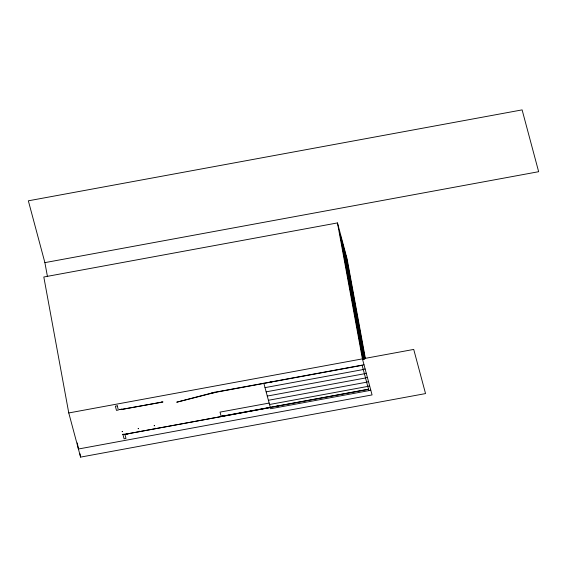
<?xml version="1.0" encoding="UTF-8"?>
<svg xmlns="http://www.w3.org/2000/svg" width="567" height="567" viewBox="0 0 567 567"><rect width="100%" height="100%" fill="white"/><g stroke="black" fill="none" stroke-linecap="round" stroke-linejoin="round"><path stroke-width="0.85" d="M269.148 403.066L220.024 412.11L221.158 416.334L224.532 415.313M44.892 262.634L538.65 171.702L522.108 109.885L28.35 200.817L44.892 262.634L47.444 276.526M365.389 358.557L347.11 258.97L337.464 222.923L43.815 277.001L68.77 412.953L80.585 457.115L425.541 393.583L413.726 349.428L68.77 412.953M364.007 364.801L211.888 392.811L213.327 392.647M161.581 402.173L162.998 401.918L121.933 409.381L160.185 402.506M214.765 392.456L362.136 365.318M363.22 369.372L365.134 369.018M265.023 387.63L363.27 369.535M364.354 373.589L366.261 373.235M266.15 391.847L364.397 373.752M365.481 377.806L367.395 377.459M267.277 396.064L365.524 377.969M366.608 382.03L368.522 381.676M268.404 400.288L366.651 382.193M367.742 386.247L369.649 385.893M269.538 404.505L367.785 386.411M221.158 416.334L368.529 389.189M270.324 407.446L368.571 389.352M368.869 390.465L370.775 390.11M362.093 365.155L368.911 390.628L270.665 408.722L263.846 383.242M272.309 381.69L269.963 382.123M278.78 405.887L276.434 406.319M214.695 392.194L214.808 392.619L211.257 393.144L176.713 402.201L213.39 392.881L213.277 392.456M161.531 401.989L161.645 402.407L160.227 402.669L160.114 402.251M128.355 433.805L126.009 434.237M365.028 358.791L346.827 259.601L340.051 234.284L363.043 359.577M345.693 255.377L364.701 358.918M344.566 251.16L364.368 359.053M343.439 246.943L364.035 359.187M342.305 242.719L363.709 359.315M341.178 238.501L363.376 359.45M337.464 222.923L362.419 358.876L372.065 394.923L78.416 449.007L77.303 442.94M79.947 453.643L80.585 457.115M117.256 405.816L115.349 406.163L116.476 410.388L118.383 410.033L117.256 405.816M121.77 409.197L119.424 409.629L121.77 409.197M122.479 431.43L122.174 431.685L122.479 431.43M138.483 428.482L138.178 428.737L138.483 428.482M154.486 425.534L154.181 425.796L154.486 425.534M123.209 434.166L122.904 434.421L123.209 434.166M139.213 431.218L138.915 431.48L139.213 431.218M155.216 428.269L154.919 428.532L155.216 428.269M124.86 434.237L122.954 434.591L124.081 438.808L125.987 438.454L124.86 434.237M270.948 407.418L123.578 434.563L270.948 407.418"/></g></svg>
